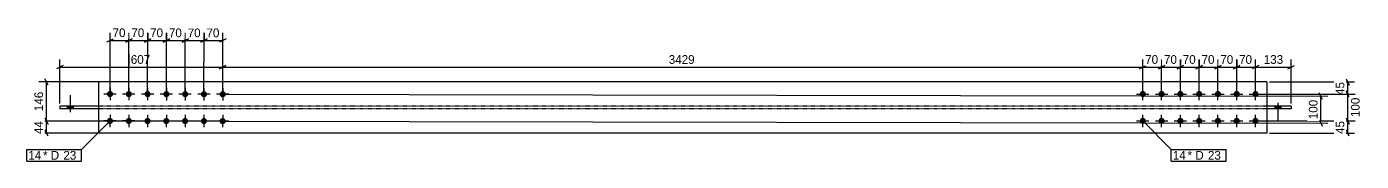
# Model space of a CAD drawing. Header units: millimetres. Extents: x 32 to 15134, y 32 to 958.
# Drawn here: x 32 to 5006, y 32 to 533 of the extents above; entities that cross this region are included whole.
import ezdxf

# ---------------------------------------------------------------- set-up
doc = ezdxf.new("R2010")
doc.units = ezdxf.units.MM
doc.linetypes.add('DXK_LINE_DOT4', pattern=[0.9408, 0.4704, -0.4704])
doc.styles.add('Comic Sans MS', font='COMIC.TTF', dxfattribs={"height": 0.2})

msp = doc.modelspace()

# ---------------------------------------------------------------- hatches: boundary and pattern name
at = {"linetype": 'Continuous'}
for points in [[(342.6, 270.6, -1), (342.7, 293.6, -1)], [(412.6, 270.4, -1), (412.7, 293.4, -1)], [(482.6, 270.3, -1), (482.7, 293.3, -1)], [(552.6, 270.2, -1), (552.7, 293.2, -1)], [(622.6, 270.1, -1), (622.7, 293.1, -1)], [(692.6, 269.9, -1), (692.7, 292.9, -1)], [(762.6, 269.8, -1), (762.7, 292.8, -1)], [(4191.9, 293.6, -1), (4191.9, 270.6, -1)], [(4261.9, 293.6, -1), (4261.9, 270.6, -1)], [(4331.9, 293.6, -1), (4331.9, 270.6, -1)], [(4401.9, 293.6, -1), (4401.9, 270.6, -1)], [(4471.9, 293.6, -1), (4471.9, 270.6, -1)], [(4541.9, 293.6, -1), (4541.9, 270.6, -1)], [(4611.9, 293.6, -1), (4611.9, 270.6, -1)], [(207, 236.8), (184, 236.8), (184, 227.4), (207, 227.4)], [(207, 236.8), (184, 236.8), (184, 227.4), (207, 227.4)], [(207, 236.8), (184, 236.8), (184, 227.4), (207, 227.4)], [(207, 236.8), (184, 236.8), (184, 227.4), (207, 227.4)], [(207, 236.8), (184, 236.8), (184, 227.4), (207, 227.4)], [(4683.4, 227.4), (4706.4, 227.4), (4706.4, 236.8), (4683.4, 236.8)], [(4683.4, 227.4), (4706.4, 227.4), (4706.4, 236.8), (4683.4, 236.8)], [(4683.4, 227.4), (4706.4, 227.4), (4706.4, 236.8), (4683.4, 236.8)], [(4683.4, 227.4), (4706.4, 227.4), (4706.4, 236.8), (4683.4, 236.8)], [(4683.4, 227.4), (4706.4, 227.4), (4706.4, 236.8), (4683.4, 236.8)], [(342.4, 170.6, -1), (342.5, 193.6, -1)], [(412.4, 170.4, -1), (412.5, 193.4, -1)], [(482.4, 170.3, -1), (482.5, 193.3, -1)], [(552.4, 170.2, -1), (552.5, 193.2, -1)], [(622.4, 170.1, -1), (622.5, 193.1, -1)], [(692.4, 169.9, -1), (692.5, 192.9, -1)], [(762.4, 169.8, -1), (762.5, 192.8, -1)], [(4191.9, 193.6, -1), (4191.9, 170.6, -1)], [(4261.9, 193.6, -1), (4261.9, 170.6, -1)], [(4331.9, 193.6, -1), (4331.9, 170.6, -1)], [(4401.9, 193.6, -1), (4401.9, 170.6, -1)], [(4471.9, 193.6, -1), (4471.9, 170.6, -1)], [(4541.9, 193.6, -1), (4541.9, 170.6, -1)], [(4611.9, 193.6, -1), (4611.9, 170.6, -1)]]:
    msp.add_hatch(color=3, dxfattribs=at).paths.add_polyline_path(points)

# ---------------------------------------------------------------- linework, layer by layer
at = {"color": 8, "linetype": 'Continuous'}
for p, q in [((342.7, 292.1), (343, 510.1)), ((552.7, 291.7), (553, 509.8)), ((622.7, 291.6), (623, 509.6)), ((692.7, 291.4), (693, 509.5)), ((762.7, 291.3), (763, 509.4)), ((331, 475.8), (355, 487.7)), ((401, 475.6), (425, 487.6)), ((471, 475.5), (495, 487.5)), ((541, 475.4), (565, 487.3)), ((611, 475.3), (635, 487.2)), ((681, 475.1), (705, 487.1)), ((693, 481.1), (763, 481)), ((775, 487), (751, 475)), ((155.5, 246.8), (155.5, 410.5)), ((762.6, 291.3), (762.6, 410.5)), ((762.6, 291.3), (762.6, 410.5)), ((4191.9, 292.1), (4191.9, 410.5)), ((4191.9, 292.1), (4191.9, 410.5)), ((4261.9, 292.1), (4261.9, 410.5)), ((4331.9, 292.1), (4331.9, 410.5)), ((4401.9, 292.1), (4401.9, 410.5)), ((4471.9, 292.1), (4471.9, 410.5)), ((4541.9, 292.1), (4541.9, 410.5)), ((4611.9, 292.1), (4611.9, 410.5)), ((4744.9, 246.8), (4744.9, 410.5)), ((167.5, 388.1), (143.5, 376.1)), ((155.5, 382.1), (762.6, 382.1)), ((774.6, 388.1), (750.6, 376.1)), ((750.6, 376.1), (774.6, 388.1)), ((762.6, 382.1), (4191.9, 382.1)), ((4179.9, 376.1), (4203.9, 388.1)), ((4179.9, 376.1), (4203.9, 388.1)), ((4249.9, 376.1), (4273.9, 388.1)), ((4319.9, 376.1), (4343.9, 388.1)), ((4389.9, 376.1), (4413.9, 388.1)), ((4459.9, 376.1), (4483.9, 388.1)), ((4529.9, 376.1), (4553.9, 388.1)), ((4623.9, 388.1), (4599.9, 376.1)), ((4611.9, 382.1), (4744.9, 382.1)), ((4732.9, 376.1), (4756.9, 388.1)), ((752.5, 327.1), (77.1, 327.1)), ((111.5, 315.1), (99.5, 339.1)), ((105.5, 181.3), (105.5, 327.1)), ((4664.6, 327.1), (4981.1, 327.1)), ((4949.5, 339.1), (4961.5, 315.1)), ((4955.5, 282.1), (4955.5, 327.1)), ((4621.9, 282.1), (4981.1, 282.1)), ((4861.5, 262), (4849.6, 286)), ((4855.4, 174), (4855.6, 274)), ((4961.5, 270.1), (4949.5, 294.1)), ((752.5, 181.3), (77.1, 181.3)), ((752.5, 181.3), (77.1, 181.3)), ((99.5, 193.3), (111.5, 169.3)), ((105.5, 137.1), (105.5, 181.3)), ((4621.9, 182.1), (4983.9, 182.1)), ((4849.4, 186), (4861.4, 162)), ((4949.5, 194.1), (4961.5, 170.1)), ((752.5, 137.1), (77.1, 137.1)), ((111.5, 125.1), (99.5, 149.1)), ((4664.6, 137.1), (4981.1, 137.1)), ((4961.5, 125.1), (4949.5, 149.1))]:
    msp.add_line(p, q, dxfattribs=at)
at = {"color": 7, "linetype": 'Continuous'}
for p, q in [((4654.6, 327.1), (299.8, 327.1)), ((299.8, 327.1), (299.8, 137.1)), ((4654.6, 327.1), (4654.6, 137.1)), ((155.5, 236.8), (155.5, 227.4)), ((299.8, 236.8), (155.5, 236.8)), ((299.8, 227.4), (155.5, 227.4)), ((4744.9, 236.8), (4654.6, 236.8)), ((4744.9, 227.4), (4654.6, 227.4)), ((4744.9, 236.8), (4744.9, 227.4)), ((4654.6, 137.1), (299.8, 137.1))]:
    msp.add_line(p, q, dxfattribs=at)
at = {"color": 3, "linetype": 'Continuous'}
for p, q in [((342.7, 305.1), (342.6, 259.1)), ((412.7, 304.9), (412.6, 258.9)), ((482.7, 304.8), (482.6, 258.8)), ((552.7, 304.7), (552.6, 258.7)), ((622.7, 304.6), (622.6, 258.6)), ((692.7, 304.4), (692.6, 258.4)), ((762.7, 304.3), (762.6, 258.3)), ((4191.9, 259.1), (4191.9, 305.1)), ((4261.9, 259.1), (4261.9, 305.1)), ((4331.9, 259.1), (4331.9, 305.1)), ((4401.9, 259.1), (4401.9, 305.1)), ((4471.9, 259.1), (4471.9, 305.1)), ((4541.9, 259.1), (4541.9, 305.1)), ((4611.9, 259.1), (4611.9, 305.1)), ((195.5, 214.2), (195.5, 277.4)), ((195.5, 214.2), (195.5, 277.4)), ((195.5, 214.2), (195.5, 277.4)), ((195.5, 214.2), (195.5, 277.4)), ((195.5, 214.2), (195.5, 277.4)), ((365.6, 282), (319.6, 282.1)), ((435.6, 281.9), (389.6, 282)), ((505.6, 281.8), (459.6, 281.9)), ((575.6, 281.7), (529.6, 281.7)), ((645.6, 281.5), (599.6, 281.6)), ((715.6, 281.4), (669.6, 281.5)), ((785.6, 281.3), (739.6, 281.4)), ((4168.9, 282.1), (4214.9, 282.1)), ((4238.9, 282.1), (4284.9, 282.1)), ((4308.9, 282.1), (4354.9, 282.1)), ((4378.9, 282.1), (4424.9, 282.1)), ((4448.9, 282.1), (4494.9, 282.1)), ((4518.9, 282.1), (4564.9, 282.1)), ((4588.9, 282.1), (4634.9, 282.1)), ((4694.9, 250), (4694.9, 181.8)), ((4694.9, 250), (4694.9, 181.8)), ((4694.9, 250), (4694.9, 181.8)), ((4694.9, 250), (4694.9, 181.8)), ((4694.9, 250), (4694.9, 181.8)), ((184, 227.4), (184, 236.8)), ((184, 227.4), (184, 236.8)), ((184, 227.4), (184, 236.8)), ((184, 227.4), (184, 236.8)), ((184, 227.4), (184, 236.8)), ((207, 227.4), (207, 236.8)), ((207, 227.4), (207, 236.8)), ((207, 227.4), (207, 236.8)), ((207, 227.4), (207, 236.8)), ((207, 227.4), (207, 236.8)), ((342.5, 205.1), (342.4, 159.1)), ((412.5, 204.9), (412.4, 158.9)), ((482.5, 204.8), (482.4, 158.8)), ((552.5, 204.7), (552.4, 158.7)), ((622.5, 204.6), (622.4, 158.6)), ((692.5, 204.4), (692.4, 158.4)), ((762.5, 204.3), (762.4, 158.3)), ((4191.9, 159.1), (4191.9, 205.1)), ((4261.9, 159.1), (4261.9, 205.1)), ((4331.9, 159.1), (4331.9, 205.1)), ((4401.9, 159.1), (4401.9, 205.1)), ((4471.9, 159.1), (4471.9, 205.1)), ((4541.9, 159.1), (4541.9, 205.1)), ((4611.9, 159.1), (4611.9, 205.1)), ((4683.4, 236.8), (4683.4, 227.4)), ((4683.4, 236.8), (4683.4, 227.4)), ((4683.4, 236.8), (4683.4, 227.4)), ((4683.4, 236.8), (4683.4, 227.4)), ((4683.4, 236.8), (4683.4, 227.4)), ((4706.4, 236.8), (4706.4, 227.4)), ((4706.4, 236.8), (4706.4, 227.4)), ((4706.4, 236.8), (4706.4, 227.4)), ((4706.4, 236.8), (4706.4, 227.4)), ((4706.4, 236.8), (4706.4, 227.4)), ((365.5, 182), (319.5, 182.1)), ((435.5, 181.9), (389.5, 182)), ((505.5, 181.8), (459.5, 181.9)), ((575.5, 181.7), (529.5, 181.7)), ((645.5, 181.5), (599.5, 181.6)), ((715.5, 181.4), (669.5, 181.5)), ((785.5, 181.3), (739.5, 181.4)), ((4168.9, 182.1), (4214.9, 182.1)), ((4238.9, 182.1), (4284.9, 182.1)), ((4308.9, 182.1), (4354.9, 182.1)), ((4378.9, 182.1), (4424.9, 182.1)), ((4448.9, 182.1), (4494.9, 182.1)), ((4518.9, 182.1), (4564.9, 182.1)), ((4588.9, 182.1), (4634.9, 182.1))]:
    msp.add_line(p, q, dxfattribs=at)
at = {"color": 7, "linetype": 'DXK_LINE_DOT4'}
for p, q in [((4654.6, 236.8), (299.8, 236.8)), ((4654.6, 227.4), (299.8, 227.4))]:
    msp.add_line(p, q, dxfattribs=at)

# ---------------------------------------------------------------- wipeouts: each hides what was drawn before it
at = {"color": 0}
for points in [[(83.3, 38), (83.3, 70), (38, 70), (38, 38)], [(4349.2, 38), (4349.2, 70), (4303.9, 70), (4303.9, 38)]]:
    msp.add_wipeout(points, dxfattribs=at)

# ---------------------------------------------------------------- next in the draw order: wipeouts: each hides what was drawn before it
for points in [[(760.5, 487), (760.5, 531.8), (695.6, 531.9), (695.5, 487.1)], [(504.6, 388.1), (504.6, 432.9), (413.6, 432.9), (413.6, 388.1)], [(2535.8, 388.1), (2535.8, 432.9), (2418.7, 432.9), (2418.7, 388.1)], [(4720.4, 388.1), (4720.4, 432.9), (4636.3, 432.9), (4636.3, 388.1)], [(4949.5, 337), (4904.7, 337), (4904.7, 272.1), (4949.5, 272.1)], [(99.5, 296.3), (54.7, 296.3), (54.7, 212.1), (99.5, 212.1)], [(83.3, 38), (83.3, 70), (38, 70), (38, 38)], [(4349.2, 38), (4349.2, 70), (4303.9, 70), (4303.9, 38)]]:
    msp.add_wipeout(points, dxfattribs=at)

# ---------------------------------------------------------------- next in the draw order: linework, layer by layer
at = {"color": 8, "linetype": 'Continuous'}
for p, q in [((412.7, 291.9), (413, 510)), ((482.7, 291.8), (483, 509.9)), ((692.7, 291.4), (693, 509.5)), ((623, 481.2), (693, 481.1)), ((705, 487.1), (681, 475.1)), ((4611.9, 292.1), (4611.9, 410.5)), ((4541.9, 382.1), (4611.9, 382.1)), ((4623.9, 388.1), (4599.9, 376.1)), ((772.6, 281.3), (4881.2, 274)), ((4621.9, 282.1), (4983.9, 282.1)), ((4961.5, 270.1), (4949.5, 294.1)), ((4955.5, 182.1), (4955.5, 282.1)), ((99.5, 193.3), (111.5, 169.3))]:
    msp.add_line(p, q, dxfattribs=at)
at = {"color": 7, "linetype": 'Continuous'}
for p, q in [((4191.9, 182.1), (4297.9, 76)), ((32, 32), (32, 76)), ((4297.9, 32), (4297.9, 76))]:
    msp.add_line(p, q, dxfattribs=at)

# ---------------------------------------------------------------- next in the draw order: texts
at = {"color": 3, "style": 'Comic Sans MS'}
for s, rotation, p in [('70', -0.1031, (702, 493.5)), ('45', 90.0002, (4943.1, 278.5)), ('146', 90.0002, (93.1, 218.5))]:
    msp.add_text(s, height=32.38, rotation=rotation, dxfattribs=at).set_placement(p)
for s, p in [('607', (420, 394.5)), ('3429', (2425.1, 394.5)), ('133', (4642.7, 394.5))]:
    msp.add_text(s, height=32.38, dxfattribs=at).set_placement(p)

# ---------------------------------------------------------------- next in the draw order: wipeouts: each hides what was drawn before it
at = {"color": 0}
for points in [[(159.1, 38), (159.1, 70), (92.9, 70), (92.9, 38)], [(4425, 38), (4425, 70), (4358.8, 70), (4358.8, 38)]]:
    msp.add_wipeout(points, dxfattribs=at)

# ---------------------------------------------------------------- next in the draw order: wipeouts: each hides what was drawn before it
for points in [[(690.5, 487.1), (690.5, 531.9), (625.6, 532), (625.5, 487.2)], [(4609.3, 388.1), (4609.3, 432.9), (4544.4, 432.9), (4544.4, 388.1)], [(5006.3, 274.1), (4961.5, 274.1), (4961.5, 190), (5006.3, 190)], [(99.5, 191.7), (54.7, 191.7), (54.7, 126.7), (99.5, 126.7)], [(159.1, 38), (159.1, 70), (92.9, 70), (92.9, 38)], [(4425, 38), (4425, 70), (4358.8, 70), (4358.8, 38)]]:
    msp.add_wipeout(points, dxfattribs=at)

# ---------------------------------------------------------------- next in the draw order: linework, layer by layer
at = {"color": 8, "linetype": 'Continuous'}
for p, q in [((622.7, 291.6), (623, 509.6)), ((553, 481.4), (623, 481.2)), ((635, 487.2), (611, 475.3)), ((4541.9, 292.1), (4541.9, 410.5)), ((4471.9, 382.1), (4541.9, 382.1)), ((4553.9, 388.1), (4529.9, 376.1)), ((4621.9, 182.1), (4981.1, 182.1)), ((4949.5, 194.1), (4961.5, 170.1)), ((4955.5, 137.1), (4955.5, 182.1))]:
    msp.add_line(p, q, dxfattribs=at)

# ---------------------------------------------------------------- next in the draw order: texts
at = {"color": 3, "style": 'Comic Sans MS'}
for s, rotation, p in [('70', -0.1031, (632, 493.6)), ('100', 90.0002, (4999.9, 196.4)), ('44', 90.0002, (93.1, 133.1))]:
    msp.add_text(s, height=32.38, rotation=rotation, dxfattribs=at).set_placement(p)
for s, p in [('70', (4550.8, 394.5)), ('14', (38, 38)), ('14', (4303.9, 38))]:
    msp.add_text(s, height=32.38, dxfattribs=at).set_placement(p)

# ---------------------------------------------------------------- next in the draw order: wipeouts: each hides what was drawn before it
at = {"color": 0}
for points in [[(220.8, 38), (220.8, 70), (168.7, 70), (168.7, 38)], [(4486.7, 38), (4486.7, 70), (4434.6, 70), (4434.6, 38)]]:
    msp.add_wipeout(points, dxfattribs=at)

# ---------------------------------------------------------------- next in the draw order: wipeouts: each hides what was drawn before it
for points in [[(620.5, 487.2), (620.5, 532), (555.6, 532.2), (555.5, 487.4)], [(4539.3, 388.1), (4539.3, 432.9), (4474.4, 432.9), (4474.4, 388.1)], [(4949.5, 192), (4904.7, 192), (4904.7, 127.1), (4949.5, 127.1)], [(220.8, 38), (220.8, 70), (168.7, 70), (168.7, 38)], [(4486.7, 38), (4486.7, 70), (4434.6, 70), (4434.6, 38)]]:
    msp.add_wipeout(points, dxfattribs=at)

# ---------------------------------------------------------------- next in the draw order: linework, layer by layer
at = {"color": 8, "linetype": 'Continuous'}
for p, q in [((552.7, 291.7), (553, 509.8)), ((483, 481.5), (553, 481.4)), ((565, 487.3), (541, 475.4)), ((4471.9, 292.1), (4471.9, 410.5)), ((4401.9, 382.1), (4471.9, 382.1)), ((4483.9, 388.1), (4459.9, 376.1)), ((772.5, 181.3), (4881, 174))]:
    msp.add_line(p, q, dxfattribs=at)
at = {"color": 7, "linetype": 'Continuous'}
for p, q in [((342.5, 182.1), (236.4, 76)), ((32, 76), (236.4, 76)), ((236.4, 32), (236.4, 76)), ((4297.9, 76), (4502.3, 76)), ((4502.3, 32), (4502.3, 76)), ((32, 32), (236.4, 32)), ((4297.9, 32), (4502.3, 32))]:
    msp.add_line(p, q, dxfattribs=at)

# ---------------------------------------------------------------- next in the draw order: texts
at = {"color": 3, "style": 'Comic Sans MS'}
for s, rotation, p in [('70', -0.1031, (562, 493.7)), ('45', 90.0002, (4943.1, 133.5))]:
    msp.add_text(s, height=32.38, rotation=rotation, dxfattribs=at).set_placement(p)
for s, p in [('70', (4480.8, 394.5)), ('* D', (92.9, 38)), ('23', (168.7, 38)), ('* D', (4358.8, 38)), ('23', (4434.6, 38))]:
    msp.add_text(s, height=32.38, dxfattribs=at).set_placement(p)

# ---------------------------------------------------------------- next in the draw order: wipeouts: each hides what was drawn before it
at = {"color": 0}
for points in [[(550.5, 487.4), (550.5, 532.2), (485.6, 532.3), (485.5, 487.5)], [(4469.3, 388.1), (4469.3, 432.9), (4404.4, 432.9), (4404.4, 388.1)], [(4849.5, 266.1), (4804.7, 266.2), (4804.6, 182), (4849.4, 181.9)]]:
    msp.add_wipeout(points, dxfattribs=at)

# ---------------------------------------------------------------- next in the draw order: linework, layer by layer
at = {"color": 8, "linetype": 'Continuous'}
for p, q in [((482.7, 291.8), (483, 509.9)), ((413, 481.6), (483, 481.5)), ((495, 487.5), (471, 475.5)), ((4401.9, 292.1), (4401.9, 410.5)), ((4331.9, 382.1), (4401.9, 382.1)), ((4413.9, 388.1), (4389.9, 376.1))]:
    msp.add_line(p, q, dxfattribs=at)

# ---------------------------------------------------------------- next in the draw order: texts
at = {"color": 3, "style": 'Comic Sans MS'}
for s, rotation, p in [('70', -0.1031, (492, 493.9)), ('100', 89.8971, (4843, 188.4))]:
    msp.add_text(s, height=32.38, rotation=rotation, dxfattribs=at).set_placement(p)
msp.add_text('70', height=32.38, dxfattribs=at).set_placement((4410.8, 394.5))

# ---------------------------------------------------------------- next in the draw order: wipeouts: each hides what was drawn before it
at = {"color": 0}
for points in [[(480.5, 487.5), (480.5, 532.3), (415.6, 532.4), (415.5, 487.6)], [(4399.3, 388.1), (4399.3, 432.9), (4334.4, 432.9), (4334.4, 388.1)]]:
    msp.add_wipeout(points, dxfattribs=at)

# ---------------------------------------------------------------- next in the draw order: linework, layer by layer
at = {"color": 8, "linetype": 'Continuous'}
for p, q in [((412.7, 291.9), (413, 510)), ((343, 481.7), (413, 481.6)), ((425, 487.6), (401, 475.6)), ((4331.9, 292.1), (4331.9, 410.5)), ((4261.9, 382.1), (4331.9, 382.1)), ((4343.9, 388.1), (4319.9, 376.1))]:
    msp.add_line(p, q, dxfattribs=at)

# ---------------------------------------------------------------- next in the draw order: texts
at = {"color": 3, "style": 'Comic Sans MS'}
msp.add_text('70', height=32.38, rotation=-0.1031, dxfattribs=at).set_placement((422, 494))
msp.add_text('70', height=32.38, dxfattribs=at).set_placement((4340.8, 394.5))

# ---------------------------------------------------------------- next in the draw order: wipeouts: each hides what was drawn before it
at = {"color": 0}
for points in [[(410.5, 487.6), (410.5, 532.4), (345.6, 532.5), (345.5, 487.7)], [(4329.3, 388.1), (4329.3, 432.9), (4264.4, 432.9), (4264.4, 388.1)]]:
    msp.add_wipeout(points, dxfattribs=at)

# ---------------------------------------------------------------- next in the draw order: linework, layer by layer
at = {"color": 8, "linetype": 'Continuous'}
for p, q in [((4261.9, 292.1), (4261.9, 410.5)), ((4191.9, 382.1), (4261.9, 382.1)), ((4273.9, 388.1), (4249.9, 376.1))]:
    msp.add_line(p, q, dxfattribs=at)

# ---------------------------------------------------------------- next in the draw order: texts
at = {"color": 3, "style": 'Comic Sans MS'}
msp.add_text('70', height=32.38, rotation=-0.1031, dxfattribs=at).set_placement((352, 494.1))
msp.add_text('70', height=32.38, dxfattribs=at).set_placement((4270.8, 394.5))

# ---------------------------------------------------------------- next in the draw order: wipeouts: each hides what was drawn before it
at = {"color": 0}
msp.add_wipeout([(4259.3, 388.1), (4259.3, 432.9), (4194.4, 432.9), (4194.4, 388.1)], dxfattribs=at)

# ---------------------------------------------------------------- next in the draw order: texts
at = {"color": 3, "style": 'Comic Sans MS'}
msp.add_text('70', height=32.38, dxfattribs=at).set_placement((4200.8, 394.5))

doc.saveas('drawing.dxf')
